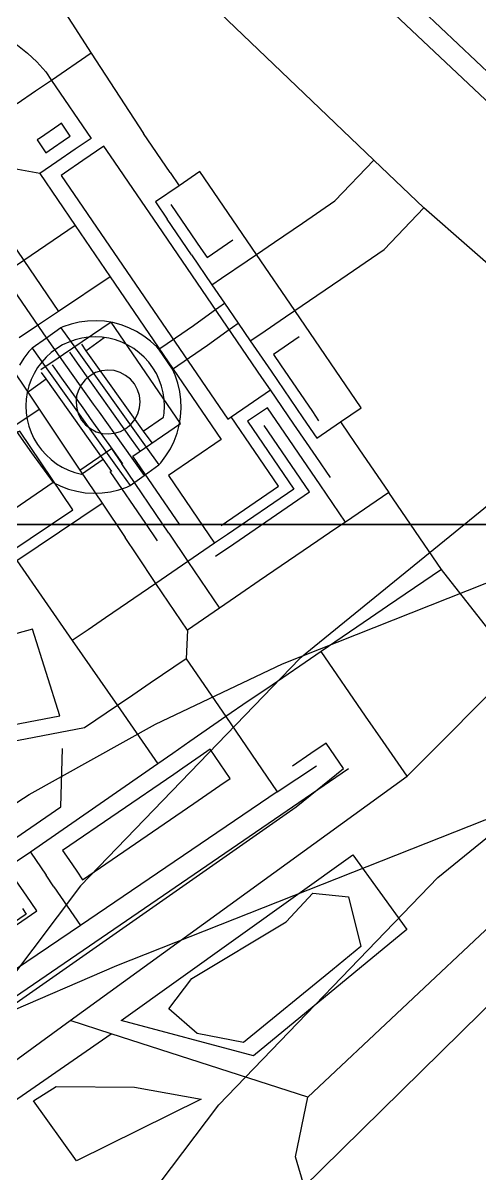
# Model space of a CAD drawing. Header units: metres. Extents: x -847 to 846, y -696 to 697.
# Drawn here: x -506.5 to -454.1, y 360.3 to 492.4 of the extents above; entities that cross this region are included whole.
import ezdxf

# ---------------------------------------------------------------- set-up
doc = ezdxf.new("R2010")
doc.units = ezdxf.units.M
for name, color, linetype in [('GREEN_ATLAS_TERRAIN_COP90', 3, 'Continuous'), ('OSM_BARRIER', 1, 'Continuous'), ('OSM_GREEN_EXISTING', 94, 'Continuous'), ('OSM_HYDROGRAPHY', 5, 'Continuous'), ('OSM_PATH', 32, 'Continuous'), ('OSM_RAILWAY', 6, 'Continuous'), ('OSM_ROAD_LOCAL', 9, 'Continuous')]:
    doc.layers.add(name, color=color, linetype=linetype)

msp = doc.modelspace()

# ---------------------------------------------------------------- linework, layer by layer
at = {"layer": 'GREEN_ATLAS_TERRAIN_COP90'}
for points in [[(-507.445, 434.842, 20), (-422.871, 434.842, 22), (-422.871, 521.81, 31), (-507.445, 521.81, 25)], [(-507.445, 347.873, 20), (-422.871, 347.873, 20), (-422.871, 434.842, 22), (-507.445, 434.842, 20)]]:
    msp.add_3dface(points, dxfattribs=at)
at = {"layer": 'OSM_BARRIER'}
for points in [[(-466.53, 495.884), (-426.786, 458.425), (-424.349, 456.499), (-421.649, 455.13), (-418.686, 454.261), (-415.579, 454.117), (-412.296, 454.417), (-410.141, 455.063)], [(-501.45, 479.186), (-501.13, 479.409), (-502.133, 480.878), (-502.452, 480.655)], [(-502.452, 480.655), (-504.557, 479.219)], [(-504.557, 479.219), (-504.945, 478.952), (-503.949, 477.483), (-503.555, 477.75)], [(-503.555, 477.75), (-501.45, 479.186)], [(-496.507, 477.138), (-497.259, 478.24), (-499.677, 476.592)], [(-493.443, 472.663), (-496.507, 477.138)], [(-499.677, 476.592), (-501.782, 475.156)], [(-501.782, 475.156), (-502.17, 474.889), (-483.056, 446.903), (-482.662, 447.17)], [(-491.044, 469.145), (-493.443, 472.663)], [(-489.578, 471.549), (-488.92, 470.592)], [(-488.92, 470.592), (-486.132, 466.507)], [(-488.25, 465.059), (-491.044, 469.145)], [(-486.132, 466.507), (-485.418, 465.46)], [(-485.418, 465.46), (-482.461, 467.475)], [(-479.128, 451.701), (-488.25, 465.059)], [(-493.938, 442.684), (-488.488, 446.413), (-496.444, 458.057), (-501.895, 454.339)], [(-497.227, 456.276), (-497.472, 456.321), (-498.255, 456.354), (-499.032, 456.321), (-499.802, 456.21), (-500.56, 456.02), (-501.299, 455.764), (-502.001, 455.43), (-502.671, 455.03), (-503.304, 454.562), (-503.88, 454.039), (-504.407, 453.471), (-504.87, 452.837), (-505.278, 452.169), (-505.61, 451.467), (-505.873, 450.733), (-506.067, 449.976)], [(-499.326, 454.774), (-497.227, 456.276)], [(-492.748, 445.545), (-490.43, 447.159), (-490.361, 447.616), (-490.324, 448.395), (-490.355, 449.174), (-490.468, 449.942), (-490.656, 450.699), (-490.919, 451.434), (-491.251, 452.135), (-491.652, 452.814), (-492.115, 453.438), (-492.635, 454.017), (-493.212, 454.54), (-493.838, 455.007), (-494.508, 455.408), (-495.21, 455.742), (-495.943, 456.009), (-496.701, 456.198), (-497.227, 456.276)], [(-474.862, 456.343), (-477.813, 454.328)], [(-500.654, 453.838), (-501.18, 454.584)], [(-499.858, 455.519), (-499.326, 454.774)], [(-499.326, 454.774), (-492.748, 445.545)], [(-502.508, 453.916), (-504.494, 452.558)], [(-503.204, 453.137), (-502.671, 452.391)], [(-501.895, 454.339), (-502.508, 453.916)], [(-500.316, 453.337), (-500.654, 453.838)], [(-497.484, 449.363), (-500.316, 453.337)], [(-477.813, 454.328), (-477.005, 453.148)], [(-477.005, 453.148), (-473.346, 447.794)], [(-503.899, 451.523), (-504.432, 452.269)], [(-502.671, 452.391), (-502.339, 451.901)], [(-502.339, 451.901), (-499.501, 447.927)], [(-495.774, 445.378), (-495.348, 445.512), (-494.74, 445.846), (-494.176, 446.313), (-493.732, 446.859), (-493.393, 447.515), (-493.187, 448.195), (-493.124, 448.907), (-493.199, 449.631), (-493.418, 450.298), (-493.763, 450.955), (-494.214, 451.49), (-494.778, 451.935), (-495.417, 452.269), (-496.106, 452.48), (-496.82, 452.536), (-497.534, 452.469), (-498.23, 452.258), (-498.856, 451.901), (-499.407, 451.445), (-499.683, 451.1)], [(-506.067, 449.976), (-503.899, 451.523)], [(-497.353, 442.339), (-503.899, 451.523)], [(-499.683, 451.1), (-499.858, 450.877), (-500.191, 450.243), (-500.397, 449.575), (-500.46, 448.851), (-500.385, 448.139), (-500.165, 447.449), (-499.821, 446.814), (-499.364, 446.269), (-498.812, 445.835), (-498.154, 445.478), (-497.478, 445.278), (-496.764, 445.211), (-496.05, 445.3), (-495.774, 445.378)], [(-478.145, 450.265), (-479.128, 451.701)], [(-506.067, 449.976), (-506.18, 449.208), (-506.223, 448.428), (-506.186, 447.649), (-506.073, 446.881), (-505.885, 446.124), (-505.622, 445.389), (-505.29, 444.677), (-504.895, 444.009), (-504.432, 443.386), (-503.906, 442.807), (-503.329, 442.272), (-502.703, 441.805), (-502.039, 441.404), (-501.331, 441.07), (-500.598, 440.803), (-499.84, 440.614), (-497.353, 442.339)], [(-496.814, 448.428), (-497.484, 449.363)], [(-482.662, 447.17), (-478.145, 450.265)], [(-475.464, 446.347), (-478.145, 450.265)], [(-499.501, 447.927), (-498.837, 446.992)], [(-494.089, 444.61), (-496.814, 448.428)], [(-473.346, 447.794), (-472.626, 446.736)], [(-517.876, 443.586), (-518.471, 443.586), (-520.921, 443.875), (-523.533, 444.41), (-526.352, 445.389), (-528.777, 446.703), (-534.979, 436.974), (-532.98, 435.749), (-530.95, 434.402), (-528.921, 432.933), (-526.985, 431.285), (-525.087, 429.437), (-523.32, 427.322), (-521.835, 425.24), (-520.57, 423.259), (-500.836, 436.517), (-506.9, 445.545), (-509.155, 444.543), (-511.191, 444.087), (-513.484, 443.775), (-515.865, 443.586), (-516.792, 443.586)], [(-498.837, 446.992), (-496.131, 443.196)], [(-483.814, 434.725), (-477.23, 439.222), (-482.662, 447.17)], [(-492.748, 445.545), (-491.771, 444.187)], [(-473.684, 438.554), (-478.884, 446.169)], [(-472.92, 442.617), (-475.464, 446.347)], [(-493.099, 443.241), (-494.089, 444.61)], [(-496.131, 443.196), (-495.116, 441.805)], [(-488.5, 434.736), (-493.938, 442.684)], [(-471.774, 440.948), (-472.92, 442.617)], [(-496.344, 440.925), (-497.353, 442.339)], [(-492.454, 434.936), (-496.538, 440.914)], [(-471.272, 440.202), (-471.774, 440.948)], [(-475.639, 437.218), (-473.684, 438.554)], [(-482.374, 432.621), (-475.639, 437.218)], [(-491.1, 432.955), (-492.454, 434.936)], [(-484.479, 431.185), (-482.374, 432.621)], [(-525.719, 408.387), (-502.321, 412.884), (-505.472, 422.825), (-508.36, 421.99), (-509.851, 421.489), (-511.317, 420.944), (-512.902, 420.264), (-514.437, 419.574), (-515.802, 418.918), (-517.243, 418.172), (-518.596, 417.326), (-519.962, 416.313), (-521.171, 415.188), (-522.336, 413.908), (-523.282, 412.628), (-524.203, 411.27), (-524.961, 409.889)], [(-471.767, 409.723), (-473.509, 408.531)], [(-469.769, 406.806), (-471.767, 409.723)], [(-514.28, 406.761), (-513.848, 403.8), (-513.685, 400.739), (-513.766, 397.611), (-513.848, 396.631), (-511.956, 395.73), (-502.214, 402.409), (-502.007, 409.121)], [(-486.239, 408.22), (-488.219, 406.862)], [(-482.775, 405.659), (-485.074, 409.021), (-486.239, 408.22)], [(-473.509, 408.531), (-475.62, 407.095)], [(-488.219, 406.862), (-489.252, 406.149)], [(-489.252, 406.149), (-502.007, 397.422), (-501.293, 396.375)], [(-483.946, 404.858), (-482.775, 405.659)], [(-475.2, 402.42), (-469.769, 406.806)], [(-486.959, 402.798), (-483.946, 404.858)], [(-518.477, 372.174), (-475.2, 402.42)], [(-500.385, 395.039), (-499.714, 394.06), (-486.959, 402.798)], [(-501.293, 396.375), (-500.385, 395.039)], [(-506.537, 392.791), (-507.251, 393.826), (-518.145, 386.368), (-517.431, 385.321)], [(-505.622, 391.455), (-506.537, 392.791)], [(-516.516, 383.997), (-515.846, 383.017), (-504.952, 390.475), (-505.622, 391.455)], [(-506.624, 390.743), (-506.192, 390.119), (-515.076, 384.041), (-515.502, 384.665)]]:
    msp.add_lwpolyline(points, dxfattribs=at)
at = {"layer": 'OSM_GREEN_EXISTING'}
for points in [[(-468.704, 396.91), (-462.521, 388.327), (-480.099, 373.844), (-495.285, 377.896)], [(-467.783, 386.379), (-471.053, 383.729), (-481.258, 375.358), (-486.552, 376.416), (-489.835, 379.232), (-487.179, 382.705), (-476.359, 389.24), (-473.296, 392.501), (-469.218, 392.09)], [(-500.422, 361.799), (-505.365, 368.668), (-502.753, 370.315), (-493.763, 370.26), (-486.126, 368.857)]]:
    msp.add_lwpolyline(points, close=True, dxfattribs=at)
at = {"layer": 'OSM_HYDROGRAPHY'}
msp.add_lwpolyline([(-197.484, 655.883), (-212.601, 641.1), (-224.892, 620.996), (-250.302, 601.982), (-251.248, 596.327), (-250.195, 588.98), (-250.809, 583.27), (-253.766, 577.615), (-267.085, 562.642), (-574.866, 259.987), (-611.866, 151.161), (-615.149, 24.112), (-633.06, -30.357), (-647.945, -80.395), (-724.519, -299.705), (-705.23, -374.078), (-629.451, -501.761)], dxfattribs=at)
at = {"layer": 'OSM_PATH'}
for points in [[(-438.802, 450.632), (-450.079, 461.976), (-460.553, 471.149), (-466.292, 476.648), (-470.721, 480.889), (-503.304, 512.081)], [(-509.055, 504.979), (-498.725, 488.904), (-492.742, 479.709)], [(-526.302, 488.937), (-523.859, 490.552), (-522.537, 491.231), (-521.177, 491.787), (-519.774, 492.21), (-518.333, 492.489), (-516.874, 492.633), (-515.401, 492.644), (-513.942, 492.511), (-513.171, 492.366), (-512.501, 492.233), (-511.091, 491.832), (-509.725, 491.286), (-508.416, 490.618), (-507.176, 489.828), (-506.023, 488.926), (-504.952, 487.924), (-503.949, 486.778), (-503.285, 485.798), (-498.731, 479.13)], [(-498.725, 488.904), (-503.285, 485.798), (-505.108, 484.551)], [(-505.108, 484.551), (-507.22, 483.104)], [(-489.678, 475.234), (-492.742, 479.709)], [(-498.731, 479.13), (-500.56, 477.883)], [(-500.56, 477.883), (-502.665, 476.447)], [(-502.665, 476.447), (-504.632, 475.1), (-507.558, 475.646), (-508.667, 475.857)], [(-474.493, 469.423), (-470.752, 471.984), (-466.292, 476.648)], [(-504.632, 475.1), (-500.573, 469.156), (-496.551, 463.256), (-483.808, 444.588), (-489.872, 440.447), (-484.566, 432.665)], [(-474.43, 447.048), (-472.845, 444.732), (-470.12, 446.603), (-467.745, 448.217), (-475.37, 459.371), (-479.774, 465.828), (-486.258, 475.323), (-488.632, 473.698), (-491.357, 471.839), (-490.004, 469.857)], [(-489.678, 475.234), (-488.632, 473.698)], [(-510.283, 470.726), (-506.468, 465.137), (-502.471, 459.282)], [(-470.088, 462.978), (-465.108, 466.373), (-460.553, 471.149)], [(-500.573, 469.156), (-506.468, 465.137), (-508.999, 463.412)], [(-487.21, 465.761), (-490.004, 469.857)], [(-477.7, 467.241), (-474.493, 469.423)], [(-480.839, 465.093), (-479.774, 465.828), (-477.7, 467.241)], [(-487.21, 465.761), (-484.873, 462.343), (-483.426, 460.228), (-481.866, 457.935), (-480.469, 455.898), (-478.088, 452.414)], [(-483.789, 463.078), (-480.839, 465.093)], [(-509.011, 463.746), (-503.874, 456.221)], [(-496.551, 463.256), (-502.471, 459.282), (-505.014, 457.579)], [(-484.873, 462.343), (-483.789, 463.078)], [(-472.826, 461.108), (-470.088, 462.978)], [(-515.27, 461.709), (-513.052, 461.931), (-512.632, 460.017), (-509.212, 454.751), (-504.714, 448.061), (-500.021, 441.07), (-497.472, 437.274), (-494.822, 433.322)], [(-476.435, 458.647), (-475.37, 459.371), (-472.826, 461.108)], [(-484.717, 459.293), (-483.426, 460.228)], [(-490.969, 454.929), (-489.052, 456.243), (-486.984, 457.668), (-484.717, 459.293)], [(-479.385, 456.633), (-476.435, 458.647)], [(-505.014, 457.579), (-507.007, 456.232)], [(-503.091, 439.645), (-502.22, 439.222), (-501.312, 438.877), (-500.372, 438.632), (-499.414, 438.476), (-498.443, 438.41), (-497.472, 438.443), (-496.513, 438.577), (-495.567, 438.799), (-494.646, 439.111), (-494.252, 439.289), (-492.635, 440.458), (-490.975, 441.671), (-490.743, 441.916), (-490.154, 442.695), (-489.641, 443.519), (-489.215, 444.387), (-488.87, 445.3), (-488.626, 446.235), (-488.469, 447.193), (-488.407, 448.172), (-488.438, 449.141), (-488.569, 450.098), (-488.789, 451.044), (-489.108, 451.968), (-489.415, 452.647), (-490.969, 454.929), (-491.207, 455.208), (-491.915, 455.864), (-492.685, 456.454), (-493.512, 456.967), (-494.389, 457.401), (-495.298, 457.735), (-496.237, 457.991), (-497.196, 458.146), (-498.167, 458.202), (-499.138, 458.169), (-500.097, 458.046), (-501.043, 457.824), (-501.963, 457.501), (-502.195, 457.401), (-503.874, 456.221), (-505.516, 455.074), (-505.866, 454.696), (-506.455, 453.927), (-506.969, 453.093)], [(-502.195, 457.401), (-500.523, 455.052)], [(-483.157, 457.011), (-481.866, 457.935)], [(-503.874, 456.221), (-501.669, 453.115)], [(-489.415, 452.647), (-487.429, 454.005), (-485.362, 455.419), (-483.157, 457.011)], [(-480.469, 455.898), (-479.385, 456.633)], [(-539.27, 454.417), (-529.297, 448.061), (-528.313, 447.438), (-526.008, 446.169), (-523.307, 445.222), (-520.783, 444.721), (-518.421, 444.443), (-517.3, 444.454), (-515.896, 444.465), (-513.578, 444.643), (-511.348, 444.955), (-509.431, 445.378), (-507.257, 446.347), (-504.714, 448.061)], [(-505.516, 455.074), (-503.818, 452.703)], [(-500.523, 455.052), (-492.435, 443.708)], [(-501.669, 453.115), (-498.493, 448.651)], [(-503.818, 452.703), (-495.73, 441.36)], [(-478.088, 452.414), (-474.43, 447.048)], [(-498.493, 448.651), (-497.822, 447.716)], [(-472.469, 439.389), (-478.502, 448.228), (-480.776, 446.669), (-475.457, 438.888), (-483.094, 433.667)], [(-508.04, 446.514), (-505.559, 443.063), (-503.091, 439.645)], [(-497.822, 447.716), (-495.104, 443.909)], [(-470.12, 446.603), (-469.155, 445.189)], [(-469.155, 445.189), (-468.008, 443.519)], [(-495.104, 443.909), (-492.635, 440.458)], [(-500.021, 441.07), (-496.382, 443.53), (-495.223, 441.805)], [(-492.435, 443.708), (-490.975, 441.671)], [(-468.008, 443.519), (-464.582, 438.499)], [(-462.47, 405.938), (-449.828, 418.595), (-441.527, 427.222), (-424.7, 443.764)], [(-495.73, 441.36), (-494.252, 439.289)], [(-489.829, 433.823), (-495.223, 441.805)], [(-503.091, 439.645), (-509.462, 435.281), (-522.543, 426.331), (-529.178, 421.79), (-542.703, 412.528), (-546.531, 409.912)], [(-469.55, 435.103), (-472.469, 439.389)], [(-542.146, 407.273), (-524.617, 419.04), (-521.528, 421.111), (-507.263, 430.695), (-497.472, 437.274)], [(-464.582, 438.499), (-469.55, 435.103), (-470.765, 434.28)], [(-443.557, 409.767), (-449.828, 418.595), (-458.542, 429.66), (-464.582, 438.499)], [(-483.094, 433.667), (-484.566, 432.665), (-487.636, 430.573), (-491.295, 428.068), (-497.096, 424.105)], [(-493.481, 431.33), (-494.822, 433.322)], [(-489.829, 433.823), (-487.636, 430.573), (-484.021, 425.218)], [(-473.879, 369.113), (-441.377, 399.615), (-404.91, 434.268)], [(-470.765, 434.28), (-472.72, 432.944)], [(-472.72, 432.944), (-479.454, 428.346)], [(-507.263, 430.695), (-500.892, 421.511), (-495.724, 414.064), (-491.075, 407.363)], [(-487.692, 422.714), (-491.295, 428.068), (-493.481, 431.33)], [(-458.542, 429.66), (-464.726, 425.441)], [(-479.454, 428.346), (-481.559, 426.899)], [(-481.559, 426.899), (-484.021, 425.218), (-487.692, 422.714)], [(-464.726, 425.441), (-466.68, 424.105)], [(-497.096, 424.105), (-499.075, 422.747)], [(-466.68, 424.105), (-472.35, 420.231), (-478.59, 415.968)], [(-487.692, 422.714), (-487.818, 419.418), (-483.276, 412.773), (-477.374, 404.134), (-499.959, 388.817), (-515.965, 377.974), (-515.971, 377.974), (-531.709, 367.254), (-547.715, 356.378), (-549.901, 354.898), (-563.922, 345.38)], [(-499.075, 422.747), (-500.892, 421.511)], [(-467.232, 412.828), (-472.35, 420.231)], [(-487.818, 419.418), (-491.971, 416.602)], [(-491.971, 416.602), (-493.957, 415.255)], [(-493.957, 415.255), (-495.724, 414.064), (-499.489, 411.504), (-516.667, 408.209), (-529.585, 405.726), (-540.805, 403.578)], [(-478.59, 415.968), (-480.701, 414.532)], [(-480.701, 414.532), (-483.276, 412.773), (-487.398, 409.912)], [(-465.221, 409.912), (-467.232, 412.828)], [(-487.398, 409.912), (-489.371, 408.543)], [(-462.47, 405.938), (-465.221, 409.912)], [(-489.371, 408.543), (-491.075, 407.363), (-505.71, 397.21), (-514.311, 391.477), (-521.76, 386.423), (-537.472, 375.67), (-553.435, 364.727), (-559.474, 360.597), (-564.053, 360.453), (-574.503, 367.043)], [(-477.374, 404.134), (-472.857, 407.129)], [(-619.083, 270.161), (-611.816, 281.828), (-589.432, 316.771), (-515.383, 367.544), (-501.137, 377.885), (-462.47, 405.938)], [(-565.87, 340.682), (-533.049, 363.146), (-469.193, 406.839)], [(-505.71, 397.21), (-503.906, 394.583)], [(-502.997, 393.258), (-503.906, 394.583)], [(-502.997, 393.258), (-499.959, 388.817)], [(-473.879, 369.113), (-496.432, 376.371), (-501.137, 377.885)], [(-625.523, 249.077), (-623.644, 252.417), (-623.074, 253.441), (-619.359, 260.053), (-611.421, 272.967), (-607.236, 280.058), (-586.005, 314.099), (-546.919, 341.406), (-496.432, 376.371)], [(-448.619, 343.877), (-459.57, 345.358), (-465.252, 348.152), (-468.773, 352.104), (-474.229, 358.627), (-475.276, 362.267), (-473.879, 369.113)]]:
    msp.add_lwpolyline(points, dxfattribs=at)
at = {"layer": 'OSM_RAILWAY'}
for points in [[(-227.743, 499.713), (-277.253, 498.511), (-313.376, 495.661), (-348.884, 488.481), (-383.271, 477.071), (-416.036, 461.597), (-446.696, 442.283), (-474.799, 419.43), (-499.946, 393.347), (-521.766, 364.415), (-539.94, 333.079), (-603.979, 210.338), (-625.335, 174.315), (-650.344, 140.741), (-678.717, 109.961), (-710.16, 82.31), (-744.315, 58.098), (-780.82, 37.593), (-819.261, 21.017), (-845.742, 12.749)], [(-505.841, 403.834), (-491.363, 411.904), (-476.779, 418.817), (-336.856, 474.288), (-317.441, 481.167), (-297.701, 487.034), (-277.679, 491.876), (-257.438, 495.683), (-227.743, 499.713)], [(-845.742, -12.315), (-840.78, -11.321), (-800.817, 1.158), (-762.37, 17.733), (-725.872, 38.238), (-691.717, 62.45), (-660.274, 90.102), (-631.901, 120.882), (-606.898, 154.467), (-585.535, 190.479), (-524.078, 307.943), (-505.904, 339.291), (-484.084, 368.211), (-458.937, 394.294), (-430.833, 417.159), (-400.174, 436.473), (-367.409, 451.935), (-333.022, 463.345), (-297.507, 470.536), (-260.777, 473.509), (-224.297, 474.388)], [(-644.098, 90.002), (-638.679, 102.881), (-635.027, 116.396), (-632.703, 129.231), (-621.013, 223.296), (-619.459, 233.437), (-616.583, 246.951), (-612.499, 260.977), (-606.441, 276.974), (-601.329, 287.939), (-594.275, 300.774), (-586.343, 312.997), (-577.504, 324.663), (-567.869, 335.606), (-557.419, 345.859), (-546.305, 355.287), (-534.496, 363.892), (-522.098, 371.607), (-509.055, 378.464), (-495.786, 384.23), (-332.045, 448.974)], [(-647.657, 91.861), (-642.476, 104.173), (-638.723, 117.208), (-636.386, 129.665), (-633.429, 153.354), (-624.671, 223.685), (-623.017, 234.016), (-619.584, 250.001), (-615.117, 265.742), (-610.588, 278.666), (-603.515, 295.386), (-595.69, 310.726), (-587.277, 324.819), (-578.011, 338.233), (-567.875, 351.046), (-556.899, 363.191), (-545.115, 374.623), (-532.705, 385.188), (-519.68, 394.884), (-505.841, 403.834)]]:
    msp.add_lwpolyline(points, dxfattribs=at)
at = {"layer": 'OSM_ROAD_LOCAL'}
msp.add_lwpolyline([(-424.97, 460.139), (-439.14, 473.497), (-450.517, 484.218), (-468.798, 501.45), (-490.048, 521.476), (-491.858, 523.19), (-493.487, 524.727), (-495.122, 526.263)], dxfattribs=at)

doc.saveas('drawing.dxf')
